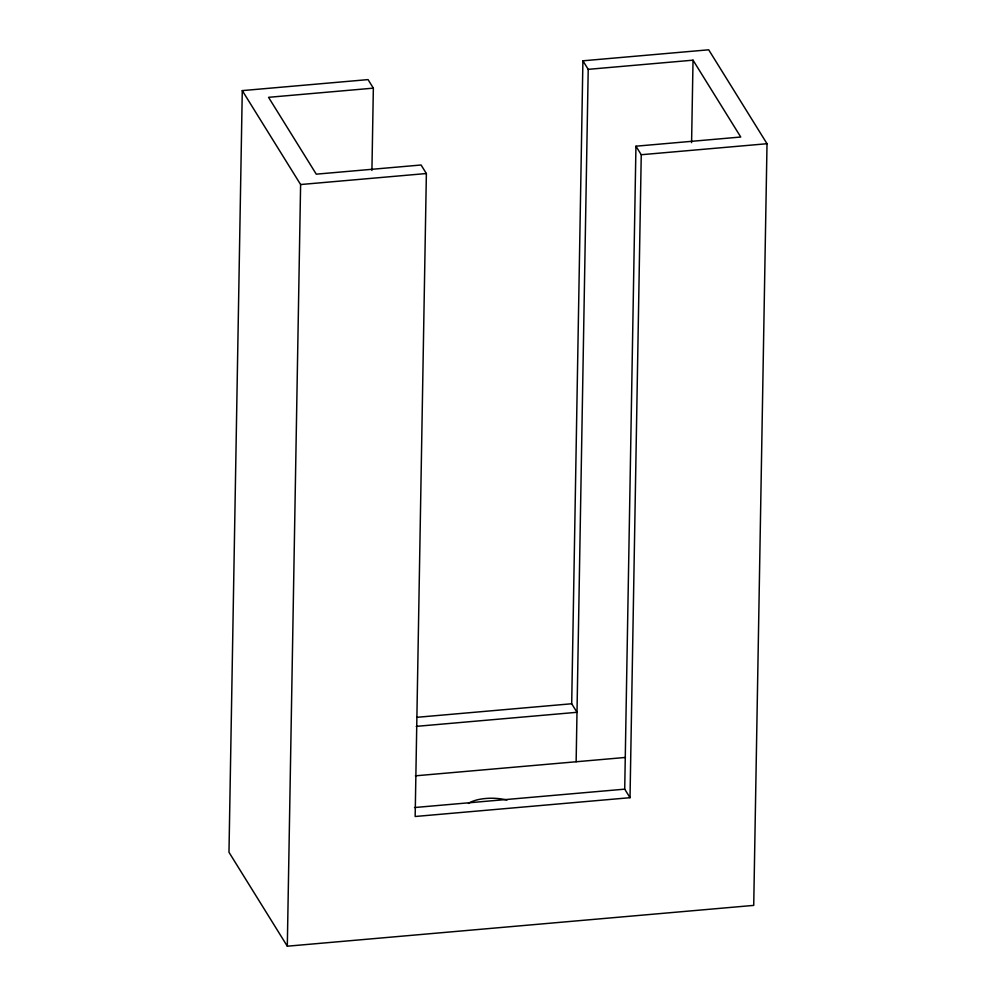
<?xml version="1.0" encoding="UTF-8"?>
<svg xmlns="http://www.w3.org/2000/svg" width="996" height="996" viewBox="0 0 996 996"><rect width="100%" height="100%" fill="white"/><g stroke="black" fill="none" stroke-linecap="round" stroke-linejoin="round"><path stroke-width="1.49" d="M371.919 170.453L373.351 88.146L368.047 79.605L242.277 90.611L228.98 852.277L287.309 946.2L753.723 905.389L767.02 143.723L708.691 49.8L582.909 60.806L571.692 703.761L576.995 712.302L416.228 726.37M287.309 946.2L300.605 184.534L242.277 90.611M373.351 88.146L268.546 97.322L316.267 174.163L421.084 165L426.375 173.528L415.158 816.496L630.02 797.696L641.25 154.729L635.946 146.2L740.75 137.025L693.029 60.171L588.213 69.347L582.909 60.806M576.136 761.766L588.213 69.347M630.02 797.696L624.716 789.156L635.946 146.2M691.585 142.64L693.029 60.171M300.605 184.534L426.375 173.528M641.25 154.729L767.02 143.723M417.112 717.294L571.692 703.761M415.369 775.834L625.451 757.446M414.498 807.544L624.716 789.156M468.419 803.423A28.112 11.342 1 0 1 506.952 800.049"/></g></svg>
